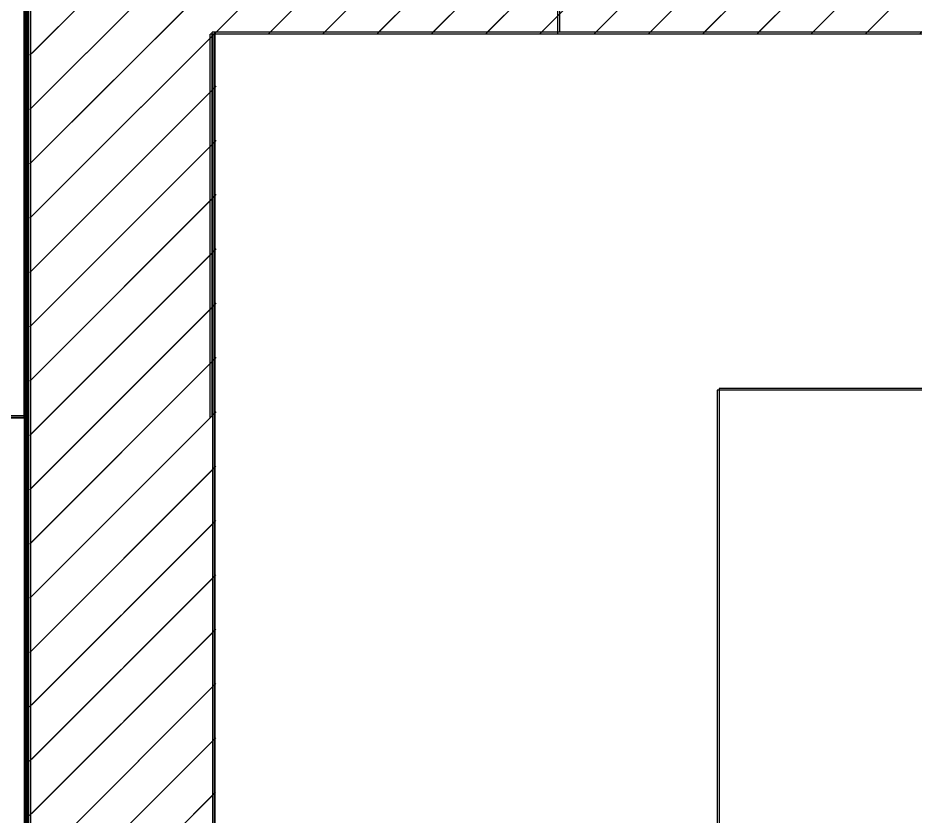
# Model space of a CAD drawing. Header units: inches. Extents: x 4821 to 127877, y 58012 to 433683.
# Drawn here: x 29687 to 31148, y 87827 to 89127 of the extents above; entities that cross this region are included whole.
import ezdxf

# ---------------------------------------------------------------- set-up
doc = ezdxf.new("R2010")
doc.units = ezdxf.units.IN
doc.header["$MEASUREMENT"] = 0
doc.linetypes.add('$0$104-TYPICAL FLOOR$0$HIDDEN', pattern=[0.375, 0.25, -0.125])
for name, color, linetype in [('A-101 Plans Building B$0$A-LIN-10', 8, 'Continuous'), ('A-DETL', 1, 'Continuous'), ('A-WAL-CMU', 7, 'Continuous'), ('A-WALL', 53, 'Continuous'), ('COL FISRT$0$COL GROUND$0$Cloums$0$A-COL-HAT', 8, 'Continuous'), ('COL FISRT$0$COL GROUND$0$Cloums$0$A-COL-RFC', 210, 'Continuous'), ('HA', 9, 'Continuous')]:
    doc.layers.add(name, color=color, linetype=linetype)

# ---------------------------------------------------------------- blocks, each defined once
blk = doc.blocks.new('COL FISRT')
at = {"layer": 'COL FISRT$0$COL GROUND$0$Cloums$0$A-COL-HAT'}
h = blk.add_hatch(dxfattribs=at)
h.set_pattern_fill('ANSI31', color=256, scale=500)
h.set_pattern_definition([(45, (1133291.507, -1550303.88), (-44.19417, 44.19417), [])])
h.paths.add_polyline_path([(1146277.9, -1522172), (1146277.9, -1520122), (1142477.9, -1520122), (1142477.9, -1522172), (1142177.9, -1522172), (1142177.9, -1522165.9), (1142180, -1517122), (1149727.9, -1517122), (1149727.9, -1520072), (1149427.9, -1520072), (1149427.9, -1517422), (1142480.1, -1517422), (1142477.9, -1519822), (1146577.9, -1519822), (1146577.9, -1522172)])
at = {"layer": 'COL FISRT$0$COL GROUND$0$Cloums$0$A-COL-RFC', "linetype": 'Continuous', "elevation": 0}
blk.add_lwpolyline([(1142177.9, -1522172), (1142177.9, -1517122.1), (1142471.9, -1517122), (1149727.9, -1517122), (1149727.9, -1520072), (1149427.9, -1520072), (1149427.9, -1517422), (1142477.9, -1517422), (1142477.9, -1519822), (1146577.9, -1519822), (1146577.9, -1522172), (1146277.9, -1522172), (1146277.9, -1520122), (1142477.9, -1520122), (1142477.9, -1522172), (1142177.9, -1522172)], dxfattribs=at)
blk = doc.blocks.new('FIRST SLAB EDGE')
at = {"layer": 'A-101 Plans Building B$0$A-LIN-10', "linetype": '$0$104-TYPICAL FLOOR$0$HIDDEN'}
blk.add_line((1142512.7, -1722363.5, 0), (1142767.7, -1722363.5, 0), dxfattribs=at)
at = {"layer": 'A-WAL-CMU'}
for p, q in [((1143633.6, -1721188.6), (1143633.6, -1721738.6)), ((1142767.7, -1722363.5), (1142767.7, -1721438.6)), ((1143633.6, -1721738.6), (1143067.7, -1721738.6)), ((1143067.7, -1722363.5), (1143067.7, -1721738.6))]:
    blk.add_line(p, q, dxfattribs=at)
blk.add_lwpolyline([(1142767.7, -1722363.5), (1142517.7, -1722363.5), (1142517.7, -1723163.5), (1142767.7, -1723163.5)], dxfattribs=at)

msp = doc.modelspace()

# ---------------------------------------------------------------- linework, layer by layer
at = {"elevation": 0}
for points in [[(30004.3, 86701), (30004.3, 89100.9)], [(30007.7, 86703.9), (30007.7, 89103.9)]]:
    msp.add_lwpolyline(points, dxfattribs=at)
at = {"layer": 'A-DETL'}
for points in [[(32387.4, 88520.9), (30825.7, 88520.9), (30825.7, 87320.9), (35567.6, 87320.9)], [(32390.8, 88523.9), (30829.1, 88523.9), (30829.1, 87323.9), (35571, 87323.9)]]:
    msp.add_lwpolyline(points, dxfattribs=at)
at = {"layer": 'A-WAL-CMU'}
for p, q in [((36954.8, 89100.9, 0), (30004.3, 89100.9, 0)), ((36954.8, 89100.9, 0), (30004.3, 89100.9, 0)), ((36958.2, 89103.9, 0), (30007.7, 89103.9, 0)), ((36958.2, 89103.9, 0), (30007.7, 89103.9, 0))]:
    msp.add_line(p, q, dxfattribs=at)
for points in [[(34525.1, 89398.6), (29698.8, 89398.6), (29699.4, 80603.3)], [(34528.5, 89401.6), (29702.2, 89401.6), (29702.8, 80606.3)]]:
    msp.add_lwpolyline(points, dxfattribs=at)
at = {"layer": 'A-WALL'}
for points in [[(82874.9, 99395.9), (82875, 89400.9), (87604.3, 89400.9), (87604.3, 80603.3), (82874.3, 80603.3), (82874.9, 68904.5), (66209.3, 68904.5), (66209.3, 82275.8), (51096, 82275.8), (51096, 68904.5), (34429, 68904.5), (34429.7, 80603.3), (29699.4, 80603.3), (29696.7, 89400.8), (34429.7, 89400.9), (34429.7, 99395.9), (82874.9, 99395.9)], [(82878.3, 99398.8), (82878.3, 89403.9), (87607.7, 89403.9), (87607.7, 80606.3), (82877.7, 80606.3), (82878.3, 68907.5), (66212.7, 68907.5), (66212.7, 82278.8), (51099.4, 82278.8), (51099.4, 68907.5), (34432.4, 68907.5), (34433.1, 80606.3), (29702.8, 80606.3), (29700.1, 89403.8), (34433.1, 89403.9), (34433.1, 99398.8), (82878.3, 99398.8)]]:
    msp.add_lwpolyline(points, dxfattribs=at)
at = {"layer": 'HA', "elevation": 0}
for points in [[(51096, 68904.5), (34430.4, 68904.5), (34430.4, 80603.3), (29699.4, 80603.3), (29698.8, 89398.6), (34429.7, 89398.6), (34429.7, 99395.9), (82874.9, 99395.9), (82875, 89400.9), (87604.3, 89400.9), (87575.6, 80603.3), (82874.9, 80603.3), (82874.9, 68904.5), (34429, 68907.1)], [(51099.4, 68907.5), (34433.8, 68907.5), (34433.8, 80606.3), (29702.8, 80606.3), (29702.2, 89401.6), (34433.1, 89401.6), (34433.1, 99398.8), (82878.3, 99398.8), (82878.3, 89403.9), (87607.7, 89403.9), (87579, 80606.3), (82878.3, 80606.3), (82878.3, 68907.5), (34432.4, 68910.1)]]:
    msp.add_lwpolyline(points, dxfattribs=at)

# ---------------------------------------------------------------- block references
at = {"layer": 'A-WAL-CMU'}
for name, p in [('FIRST SLAB EDGE', (-1113068, 1810839.4, 0)), ('FIRST SLAB EDGE', (-1113064.6, 1810842.4, 0)), ('COL FISRT', (-1112473.6, 1606522.9)), ('COL FISRT', (-1112470.2, 1606525.9))]:
    msp.add_blockref(name, p, dxfattribs=at)

doc.saveas('drawing.dxf')
